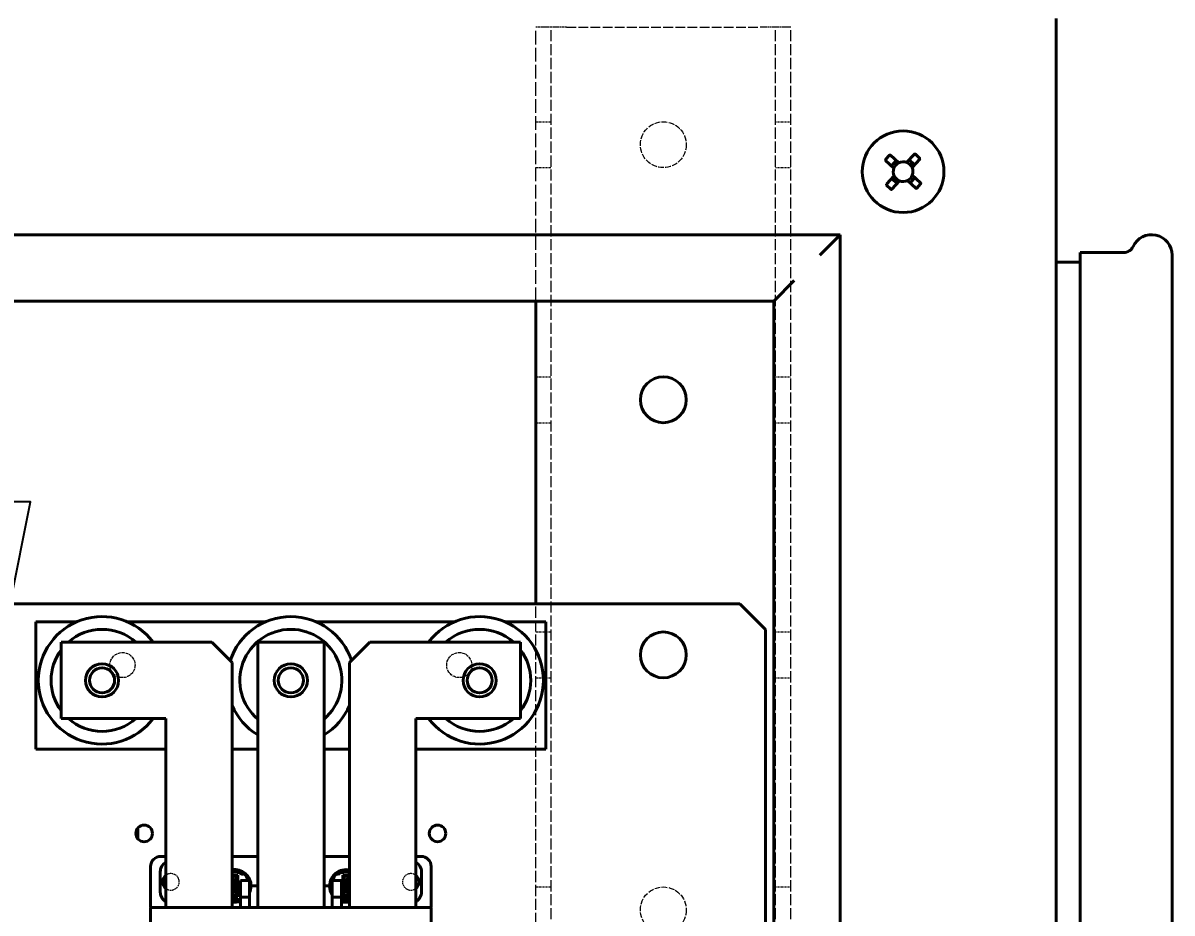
# Model space of a CAD drawing. Header units: inches. Extents: x 6934 to 18973, y 4254 to 7629.
# Drawn here: x 15712 to 15937.2, y 5479.2 to 5653.7 of the extents above; entities that cross this region are included whole.
import ezdxf

# ---------------------------------------------------------------- set-up
doc = ezdxf.new("R2010")
doc.units = ezdxf.units.IN
doc.header["$MEASUREMENT"] = 0
doc.linetypes.add('POWER SUPPLY CASE INLINER1$0$DASHED', pattern=[0.2067, 0.1654, -0.0413])
for name, color, linetype, lineweight, true_color in [('POWER SUPPLY CASE INLINER1$0$가려진 것(ISO)', 2, 'POWER SUPPLY CASE INLINER1$0$DASHED', 18, 0xffff00), ('POWER SUPPLY CASE INLINER1$0$가시적인 것(ISO)', 3, 'Continuous', 40, 0x00ff00), ('POWER SUPPLY CASE INLINER1$0$기호(ISO)', 5, 'Continuous', 25, 0x0000ff)]:
    doc.layers.add(name, color=color, linetype=linetype, lineweight=lineweight, true_color=true_color)
doc.styles.add('POWER SUPPLY CASE INLINER1$0$부품번호텍스트_PSTEK_POSCO', font='isocp.shx')

# ---------------------------------------------------------------- blocks, each defined once
blk = doc.blocks.new('POWER SUPPLY CASE INLINER1$0$품번기호6')
at = {"layer": 'POWER SUPPLY CASE INLINER1$0$기호(ISO)', "color": 7}
for p, q in [((487.636, 163.229), (487.636, 188.696)), ((487.136, 163.229), (487.636, 160.729)), ((488.136, 163.229), (487.136, 163.229)), ((487.636, 163.229), (487.636, 160.729)), ((487.636, 160.729), (488.136, 163.229))]:
    blk.add_line(p, q, dxfattribs=at)
at = {"layer": 'POWER SUPPLY CASE INLINER1$0$기호(ISO)', "color": 7, "flags": 128}
blk.add_lwpolyline([(487.136, 163.229), (487.636, 160.729), (488.136, 163.229), (487.136, 163.229)], dxfattribs=at)
at = {"layer": 'POWER SUPPLY CASE INLINER1$0$기호(ISO)'}
blk.add_circle((487.636, 196.196), 7.5, dxfattribs=at)
at = {"layer": 'POWER SUPPLY CASE INLINER1$0$기호(ISO)', "color": 7}
blk.add_solid([(487.136, 163.229), (487.636, 160.729), (488.136, 163.229), (487.136, 163.229)], dxfattribs=at)
at = {"layer": 'POWER SUPPLY CASE INLINER1$0$기호(ISO)', "color": 7, "insert": (487.636, 196.22), "char_height": 5, "attachment_point": 5, "style": 'POWER SUPPLY CASE INLINER1$0$부품번호텍스트_PSTEK_POSCO'}
blk.add_mtext('3', dxfattribs=at)
blk = doc.blocks.new('POWER SUPPLY CASE INLINER1')
at = {"layer": 'POWER SUPPLY CASE INLINER1$0$가려진 것(ISO)', "ltscale": 2.243818}
for p, q in [((4010.09, 1398.83), (4004.09, 1398.83)), ((4054.09, 1398.83), (4048.09, 1398.83))]:
    blk.add_line(p, q, dxfattribs=at)
at = {"layer": 'POWER SUPPLY CASE INLINER1$0$가려진 것(ISO)', "ltscale": 16.222181}
blk.add_line((4004.09, 1345.18), (4004.09, 1398.83), dxfattribs=at)
at = {"layer": 'POWER SUPPLY CASE INLINER1$0$가려진 것(ISO)', "ltscale": 13.215807}
for p, q in [((4007.09, 502.83), (4007.09, 1398.83)), ((4051.09, 502.83), (4051.09, 1398.83)), ((4054.09, 502.83), (4054.09, 1398.83))]:
    blk.add_line(p, q, dxfattribs=at)
at = {"layer": 'POWER SUPPLY CASE INLINER1$0$가려진 것(ISO)', "ltscale": 11.490082}
blk.add_line((4010.09, 1398.83), (4048.09, 1398.83), dxfattribs=at)
at = {"layer": 'POWER SUPPLY CASE INLINER1$0$가려진 것(ISO)', "ltscale": 0.714161}
for p, q in [((4004.09, 1380.33), (4007.09, 1380.33)), ((4051.09, 1380.33), (4054.09, 1380.33)), ((4004.09, 1371.33), (4007.09, 1371.33)), ((4051.09, 1371.33), (4054.09, 1371.33)), ((4004.09, 1330.33), (4007.09, 1330.33)), ((4051.09, 1330.33), (4054.09, 1330.33)), ((4004.09, 1321.33), (4007.09, 1321.33)), ((4051.09, 1321.33), (4054.09, 1321.33)), ((4004.09, 1280.33), (4007.09, 1280.33)), ((4051.09, 1280.33), (4054.09, 1280.33)), ((4004.09, 1271.33), (4007.09, 1271.33)), ((4051.09, 1271.33), (4054.09, 1271.33)), ((4004.09, 1230.33), (4007.09, 1230.33)), ((4051.09, 1230.33), (4054.09, 1230.33))]:
    blk.add_line(p, q, dxfattribs=at)
at = {"layer": 'POWER SUPPLY CASE INLINER1$0$가려진 것(ISO)', "ltscale": 13.194353}
blk.add_line((4004.09, 805.83), (4004.09, 1285.83), dxfattribs=at)
at = {"layer": 'POWER SUPPLY CASE INLINER1$0$가려진 것(ISO)', "ltscale": 6.731654}
for centre in [(4029.09, 1375.83), (4029.09, 1225.83)]:
    blk.add_circle(centre, 4.5, dxfattribs=at)
at = {"layer": 'POWER SUPPLY CASE INLINER1$0$가려진 것(ISO)', "ltscale": 3.677681}
for centre in [(3923.09, 1273.83), (3989.09, 1273.83)]:
    blk.add_circle(centre, 2.46, dxfattribs=at)
at = {"layer": 'POWER SUPPLY CASE INLINER1$0$가려진 것(ISO)', "ltscale": 1.72551}
for centre, start, end in [((3932.59, 1231.33), 231.9097, 128.0903), ((3979.59, 1231.33), 51.9097, 308.0903)]:
    blk.add_arc(centre, 1.62, start, end, dxfattribs=at)
at = {"layer": 'POWER SUPPLY CASE INLINER1$0$가시적인 것(ISO)'}
for p, q in [((4106.09, 500.53), (4106.09, 1400.53)), ((4072.65, 1372.93), (4073.42, 1373.77)), ((4073.62, 1373.77), (4075.25, 1372.27)), ((4076.78, 1372.33), (4078.29, 1373.96)), ((4078.49, 1373.97), (4079.32, 1373.2)), ((4074.29, 1371.23), (4072.66, 1372.73)), ((4073.79, 1371.71), (4074.73, 1372.73)), ((4077.27, 1372.83), (4078.29, 1371.89)), ((4079.33, 1372.99), (4077.83, 1371.37)), ((4072.85, 1368.07), (4074.35, 1369.7)), ((4078.39, 1369.35), (4077.44, 1368.33)), ((4077.89, 1369.84), (4079.51, 1368.33)), ((4073.69, 1367.1), (4072.85, 1367.87)), ((4074.91, 1368.23), (4073.89, 1369.17)), ((4075.39, 1368.73), (4073.89, 1367.11)), ((4078.55, 1367.29), (4076.92, 1368.79)), ((4079.52, 1368.13), (4078.75, 1367.3)), ((4063.74, 1358.18), (3498.44, 1358.18)), ((4063.74, 1358.18), (4059.74, 1354.18)), ((4063.74, 552.88), (4063.74, 1358.18)), ((4110.79, 1354.68), (4110.79, 696.38)), ((4119.33, 1354.68), (4110.79, 1354.68)), ((4128.79, 1354.18), (4128.79, 696.88)), ((4106.09, 1352.83), (4110.79, 1352.83)), ((4054.74, 1349.18), (4050.74, 1345.18)), ((4050.74, 1345.18), (3511.44, 1345.18)), ((4004.09, 1285.83), (4004.09, 1345.18)), ((4050.74, 565.88), (4050.74, 1345.18)), ((3901.09, 1285.83), (4044.09, 1285.83)), ((4044.09, 1285.83), (4049.09, 1280.83)), ((3906.09, 1261.33), (3906.09, 1282.33)), ((3906.09, 1282.33), (3914.19, 1282.33)), ((3923.99, 1282.33), (3951.19, 1282.33)), ((3960.99, 1282.33), (3988.19, 1282.33)), ((3997.99, 1282.33), (4006.09, 1282.33)), ((4006.09, 1282.33), (4006.09, 1261.33)), ((4049.09, 1280.83), (4049.09, 810.83)), ((3911.09, 1263.33), (3911.09, 1278.33)), ((3911.09, 1278.33), (3940.59, 1278.33)), ((3940.59, 1278.33), (3944.59, 1274.33)), ((3949.59, 1226.33), (3949.59, 1278.33)), ((3949.59, 1278.33), (3962.59, 1278.33)), ((3962.59, 1278.33), (3962.59, 1226.33)), ((3971.59, 1278.33), (3967.59, 1274.33)), ((4001.09, 1278.33), (3971.59, 1278.33)), ((4001.09, 1263.33), (4001.09, 1278.33)), ((3944.59, 1274.33), (3944.59, 1226.33)), ((3967.59, 1274.33), (3967.59, 1226.33)), ((3906.09, 1261.33), (3906.09, 1257.33)), ((3931.59, 1263.33), (3911.09, 1263.33)), ((3931.59, 1226.33), (3931.59, 1263.33)), ((3980.59, 1263.33), (4001.09, 1263.33)), ((3980.59, 1226.33), (3980.59, 1263.33)), ((4006.09, 1257.33), (4006.09, 1261.33)), ((3931.59, 1257.33), (3906.09, 1257.33)), ((3949.59, 1257.33), (3944.59, 1257.33)), ((3967.59, 1257.33), (3962.59, 1257.33)), ((4006.09, 1257.33), (3980.59, 1257.33)), ((3926.09, 1241.86), (3926.09, 1239.8)), ((3928.59, 1226.33), (3928.59, 1234.33)), ((3930.59, 1236.33), (3931.59, 1236.33)), ((3944.59, 1236.33), (3949.59, 1236.33)), ((3962.59, 1236.33), (3967.59, 1236.33)), ((3980.59, 1236.33), (3981.59, 1236.33)), ((3983.59, 1234.33), (3983.59, 1226.33)), ((3930.49, 1233.33), (3930.49, 1229.33)), ((3945.69, 1232.63), (3944.59, 1232.63)), ((3944.69, 1232.43), (3944.59, 1232.53)), ((3944.69, 1232.43), (3944.69, 1231.13)), ((3945.49, 1232.43), (3944.69, 1232.43)), ((3945.09, 1230.53), (3944.69, 1232.43)), ((3945.09, 1230.53), (3945.49, 1232.43)), ((3945.49, 1232.43), (3945.69, 1232.63)), ((3945.49, 1231.13), (3945.49, 1232.43)), ((3945.69, 1231.64), (3945.69, 1232.63)), ((3947.11, 1232.73), (3947.41, 1232.73)), ((3964.56, 1232.73), (3964.87, 1232.73)), ((3966.29, 1232.63), (3966.29, 1231.64)), ((3967.49, 1232.63), (3966.29, 1232.63)), ((3966.49, 1232.43), (3966.29, 1232.63)), ((3966.49, 1232.43), (3966.49, 1231.13)), ((3967.29, 1232.43), (3966.49, 1232.43)), ((3966.89, 1230.53), (3966.49, 1232.43)), ((3966.89, 1230.53), (3967.29, 1232.43)), ((3967.29, 1232.43), (3967.49, 1232.63)), ((3967.29, 1231.13), (3967.29, 1232.43)), ((3967.49, 1231.64), (3967.49, 1232.63)), ((3981.69, 1229.33), (3981.69, 1233.33)), ((3945.09, 1230.53), (3944.59, 1230.64)), ((3945.09, 1230.53), (3944.59, 1230.43)), ((3945.09, 1230.53), (3944.69, 1228.63)), ((3944.69, 1229.93), (3944.69, 1228.63)), ((3945.09, 1230.53), (3946.19, 1230.76)), ((3945.09, 1230.53), (3946.19, 1230.3)), ((3945.09, 1230.53), (3945.49, 1228.63)), ((3945.49, 1228.63), (3945.49, 1229.93)), ((3946.19, 1230.93), (3945.69, 1230.93)), ((3945.69, 1230.13), (3946.19, 1230.13)), ((3947.99, 1231.63), (3946.19, 1231.63)), ((3946.19, 1228.33), (3946.19, 1231.63)), ((3947.99, 1228.33), (3947.99, 1231.63)), ((3948.59, 1230.53), (3949.59, 1230.53)), ((3962.59, 1230.53), (3963.39, 1230.53)), ((3964.18, 1231.01), (3964.19, 1231.01)), ((3964.18, 1230.05), (3964.19, 1230.05)), ((3964.19, 1228.33), (3964.19, 1231.63)), ((3965.99, 1231.63), (3964.19, 1231.63)), ((3965.99, 1228.33), (3965.99, 1231.63)), ((3966.29, 1230.93), (3965.99, 1230.93)), ((3966.89, 1230.53), (3965.99, 1230.72)), ((3966.89, 1230.53), (3965.99, 1230.34)), ((3965.99, 1230.13), (3966.29, 1230.13)), ((3966.89, 1230.53), (3966.49, 1228.63)), ((3966.49, 1229.93), (3966.49, 1228.63)), ((3966.89, 1230.53), (3967.59, 1230.68)), ((3966.89, 1230.53), (3967.59, 1230.38)), ((3966.89, 1230.53), (3967.29, 1228.63)), ((3967.29, 1228.63), (3967.29, 1229.93)), ((3967.59, 1230.93), (3967.49, 1230.93)), ((3967.49, 1230.13), (3967.59, 1230.13)), ((3944.69, 1228.63), (3944.59, 1228.53)), ((3944.59, 1228.43), (3945.69, 1228.43)), ((3944.69, 1228.63), (3945.49, 1228.63)), ((3945.49, 1228.63), (3945.69, 1228.43)), ((3945.69, 1228.43), (3945.69, 1229.43)), ((3947.99, 1228.33), (3946.19, 1228.33)), ((3946.19, 1226.33), (3946.19, 1228.33)), ((3947.99, 1226.33), (3947.99, 1228.33)), ((3965.99, 1228.33), (3964.19, 1228.33)), ((3964.19, 1226.33), (3964.19, 1228.33)), ((3965.99, 1226.33), (3965.99, 1228.33)), ((3966.29, 1229.43), (3966.29, 1228.43)), ((3966.49, 1228.63), (3966.29, 1228.43)), ((3966.29, 1228.43), (3967.49, 1228.43)), ((3966.49, 1228.63), (3967.29, 1228.63)), ((3967.29, 1228.63), (3967.49, 1228.43)), ((3967.49, 1228.43), (3967.49, 1229.43)), ((3928.59, 1226.03), (3928.59, 1219.83)), ((3983.29, 1226.33), (3928.89, 1226.33)), ((3983.59, 1226.03), (3983.59, 1219.83))]:
    blk.add_line(p, q, dxfattribs=at)
for centre, radius in [((4076.09, 1370.53), 8), ((4029.09, 1325.83), 4.5), ((4029.09, 1275.83), 4.5), ((3919.09, 1270.83), 3.25), ((3919.09, 1270.83), 2.46), ((3956.09, 1270.83), 3.25), ((3956.09, 1270.83), 2.46), ((3993.09, 1270.83), 3.25), ((3993.09, 1270.83), 2.46), ((3927.34, 1240.83), 1.62), ((3984.84, 1240.83), 1.62)]:
    blk.add_circle(centre, radius, dxfattribs=at)
for centre, radius, start, end in [((4073.53, 1373.67), 0.142, 47.2724, 137.2724), ((4078.39, 1373.86), 0.142, 47.2724, 137.2724), ((4072.76, 1372.83), 0.142, 137.2724, 227.2724), ((4073.8, 1371.7), 0.0142, 137.2724, 227.2724), ((4076.09, 1370.53), 1.93, 115.6877, 158.857), ((4074.74, 1372.72), 0.0142, 47.2724, 137.2724), ((4076.09, 1370.53), 1.93, 68.857, 115.6877), ((4076.09, 1370.53), 1.93, 25.6877, 68.857), ((4077.26, 1372.82), 0.0142, 47.2724, 137.2724), ((4078.28, 1371.88), 0.0142, 317.2724, 47.2724), ((4079.22, 1373.09), 0.142, 317.2724, 47.2724), ((4076.09, 1370.53), 1.93, 158.857, 205.6877), ((4076.09, 1370.53), 1.93, 205.6877, 248.857), ((4076.09, 1370.53), 1.93, 295.6877, 338.857), ((4076.09, 1370.53), 1.93, 338.857, 25.6877), ((4078.38, 1369.36), 0.0142, 317.2724, 47.2724), ((4072.95, 1367.97), 0.142, 137.2724, 227.2724), ((4073.79, 1367.2), 0.142, 227.2724, 317.2724), ((4073.9, 1369.19), 0.0142, 137.2724, 227.2724), ((4074.92, 1368.24), 0.0142, 227.2724, 317.2724), ((4076.09, 1370.53), 1.93, 248.857, 295.6877), ((4077.43, 1368.34), 0.0142, 227.2724, 317.2724), ((4078.65, 1367.4), 0.142, 227.2724, 317.2724), ((4079.42, 1368.23), 0.142, 317.2724, 47.2724), ((4124.79, 1354.18), 4, 0, 155.3757), ((4119.33, 1356.68), 2, 270, 335.3757), ((3919.09, 1270.83), 12.5, 36.8699, 323.1301), ((3956.09, 1270.83), 12.5, 18.0927, 161.9073), ((3993.09, 1270.83), 12.5, 216.8699, 143.1301), ((3919.09, 1270.83), 10, 48.5904, 131.4096), ((3956.09, 1270.83), 10, 310.5416, 229.4584), ((3993.09, 1270.83), 10, 48.5904, 131.4096), ((3919.09, 1270.83), 10, 143.1301, 216.8699), ((3993.09, 1270.83), 10, 323.1301, 36.8699), ((3956.09, 1270.83), 12.5, 203.0739, 238.6677), ((3956.09, 1270.83), 12.5, 301.3323, 336.9261), ((3919.09, 1270.83), 10, 228.5904, 311.4096), ((3993.09, 1270.83), 10, 228.5904, 311.4096), ((3930.59, 1234.33), 2, 90, 180), ((3932.59, 1233.33), 2.1, 118.4369, 180), ((3979.59, 1233.33), 2.1, 0, 61.5631), ((3981.59, 1234.33), 2, 0, 90), ((3932.59, 1231.33), 1.62, 128.0903, 231.9097), ((3945.09, 1230.53), 2.75, 55.4757, 100.4757), ((3945.09, 1230.53), 2.99, 35.3602, 54.6398), ((3945.09, 1230.53), 2.75, 23.5782, 34.5243), ((3966.89, 1230.53), 2.75, 145.4757, 156.4218), ((3966.89, 1230.53), 2.99, 125.3602, 144.6398), ((3966.89, 1230.53), 2.75, 75.2533, 124.5243), ((3979.59, 1231.33), 1.62, 308.0903, 51.9097), ((3945.09, 1230.53), 3.2, 334.9922, 359.5703), ((3966.89, 1230.53), 3.2, 180.4297, 212.4617), ((3966.89, 1230.53), 2.75, 169.0575, 190.9425), ((3932.59, 1229.33), 2.1, 180, 241.5631), ((3945.09, 1230.53), 2.75, 259.5243, 293.5782), ((3945.09, 1230.53), 3.2, 261.0107, 290.1055), ((3966.89, 1230.53), 2.75, 250.8967, 284.7467), ((3966.89, 1230.53), 3.2, 253.6652, 282.6356), ((3979.59, 1229.33), 2.1, 298.4369, 0), ((3928.89, 1226.03), 0.3, 90, 180), ((3983.29, 1226.03), 0.3, 0, 90)]:
    blk.add_arc(centre, radius, start, end, dxfattribs=at)
for centre, major_axis, ratio, start_param, end_param in [((3945.09, 1230.53), (3.2, 0), 1, 0.00015, 1.727689), ((3966.89, 1230.53), (3.2, 0), 1, 1.350263, 3.141434), ((3946.23, 1231.67), (0.393, 0.393), 0.939231, 2.387521, 3.886534), ((3946.23, 1229.39), (0.393, -0.393), 0.939231, 2.396652, 3.895664), ((3965.75, 1231.67), (-0.393, 0.393), 0.939231, 2.783847, 3.895664), ((3965.75, 1229.39), (-0.393, -0.393), 0.939231, 2.387521, 3.499338), ((3968.03, 1231.67), (0.393, 0.393), 0.939231, 2.387521, 3.006719), ((3968.03, 1229.39), (0.393, -0.393), 0.939231, 3.276467, 3.895664)]:
    blk.add_ellipse(centre, major_axis=major_axis, ratio=ratio, start_param=start_param, end_param=end_param, dxfattribs=at)
for points, weights in [([(3946.97, 1233.12), (3946.8, 1232.95), (3946.65, 1232.8)], [1.17025125092, 1.25233484819, 1.33228603951]), ([(3947.35, 1232.09), (3947.5, 1232.24), (3947.68, 1232.41)], [1.33228603951, 1.25233484819, 1.17025125092]), ([(3964.3, 1232.41), (3964.47, 1232.24), (3964.62, 1232.09)], [1.17025125093, 1.25233484816, 1.33228603946]), ([(3965.33, 1232.8), (3965.18, 1232.95), (3965.01, 1233.12)], [1.33228603951, 1.25233484819, 1.17025125092])]:
    blk.add_rational_spline(points, weights, degree=2, dxfattribs=at)
for points, knots in [([(3944.59, 1230.96), (3944.6, 1230.97), (3944.62, 1230.98), (3944.64, 1231.01), (3944.65, 1231.02), (3944.67, 1231.06), (3944.68, 1231.08), (3944.69, 1231.11), (3944.69, 1231.11), (3944.69, 1231.11)], [0.0251375, 0.0251375, 0.0251375, 0.0251375, 0.02992512, 0.02992512, 0.03600078, 0.03600078, 0.04207644, 0.04207644, 0.04275217, 0.04275217, 0.04275217, 0.04275217]), ([(3944.69, 1229.95), (3944.69, 1229.96), (3944.69, 1229.96), (3944.68, 1229.98), (3944.67, 1230), (3944.65, 1230.04), (3944.64, 1230.06), (3944.62, 1230.08), (3944.6, 1230.09), (3944.59, 1230.1)], [-0.22101525, -0.22101525, -0.22101525, -0.22101525, -0.22033952, -0.22033952, -0.21426387, -0.21426387, -0.20818821, -0.20818821, -0.20340059, -0.20340059, -0.20340059, -0.20340059]), ([(3945.49, 1231.11), (3945.49, 1231.11), (3945.49, 1231.11), (3945.49, 1231.08), (3945.5, 1231.06), (3945.52, 1231.02), (3945.53, 1231.01), (3945.56, 1230.98), (3945.58, 1230.97), (3945.62, 1230.95), (3945.64, 1230.94), (3945.66, 1230.93), (3945.66, 1230.93), (3945.67, 1230.93)], [-0.22101525, -0.22101525, -0.22101525, -0.22101525, -0.22033952, -0.22033952, -0.21426387, -0.21426387, -0.20818821, -0.20818821, -0.20211255, -0.20211255, -0.19603689, -0.19603689, -0.19536116, -0.19536116, -0.19536116, -0.19536116]), ([(3945.67, 1230.13), (3945.66, 1230.13), (3945.66, 1230.13), (3945.64, 1230.13), (3945.62, 1230.12), (3945.58, 1230.1), (3945.56, 1230.09), (3945.53, 1230.06), (3945.52, 1230.04), (3945.5, 1230), (3945.49, 1229.98), (3945.49, 1229.96), (3945.49, 1229.96), (3945.49, 1229.95)], [0.01709808, 0.01709808, 0.01709808, 0.01709808, 0.01777381, 0.01777381, 0.02384946, 0.02384946, 0.02992512, 0.02992512, 0.03600078, 0.03600078, 0.04207644, 0.04207644, 0.04275217, 0.04275217, 0.04275217, 0.04275217]), ([(3948.59, 1230.53), (3948.55, 1230.53), (3948.51, 1230.53), (3948.47, 1230.53), (3948.44, 1230.53), (3948.4, 1230.53), (3948.38, 1230.53), (3948.35, 1230.52), (3948.33, 1230.52), (3948.31, 1230.52), (3948.3, 1230.51), (3948.29, 1230.51), (3948.29, 1230.51)], [0, 0, 0, 0, 0.25, 0.25, 0.25, 0.5, 0.5, 0.5, 0.75, 0.75, 0.75, 1, 1, 1, 1]), ([(3963.69, 1230.51), (3963.69, 1230.51), (3963.68, 1230.51), (3963.66, 1230.52), (3963.65, 1230.52), (3963.63, 1230.52), (3963.6, 1230.53), (3963.57, 1230.53), (3963.54, 1230.53), (3963.5, 1230.53), (3963.47, 1230.53), (3963.43, 1230.53), (3963.39, 1230.53)], [0, 0, 0, 0, 0.25, 0.25, 0.25, 0.5, 0.5, 0.5, 0.75, 0.75, 0.75, 1, 1, 1, 1]), ([(3966.31, 1230.93), (3966.31, 1230.93), (3966.31, 1230.93), (3966.34, 1230.94), (3966.36, 1230.95), (3966.39, 1230.97), (3966.41, 1230.98), (3966.44, 1231.01), (3966.45, 1231.02), (3966.47, 1231.06), (3966.48, 1231.08), (3966.49, 1231.11), (3966.49, 1231.11), (3966.49, 1231.11)], [0.01709808, 0.01709808, 0.01709808, 0.01709808, 0.01777381, 0.01777381, 0.02384946, 0.02384946, 0.02992512, 0.02992512, 0.03600078, 0.03600078, 0.04207644, 0.04207644, 0.04275217, 0.04275217, 0.04275217, 0.04275217]), ([(3966.49, 1229.95), (3966.49, 1229.96), (3966.49, 1229.96), (3966.48, 1229.98), (3966.47, 1230), (3966.45, 1230.04), (3966.44, 1230.06), (3966.41, 1230.09), (3966.39, 1230.1), (3966.36, 1230.12), (3966.34, 1230.13), (3966.31, 1230.13), (3966.31, 1230.13), (3966.31, 1230.13)], [-0.22101525, -0.22101525, -0.22101525, -0.22101525, -0.22033952, -0.22033952, -0.21426387, -0.21426387, -0.20818821, -0.20818821, -0.20211255, -0.20211255, -0.19603689, -0.19603689, -0.19536116, -0.19536116, -0.19536116, -0.19536116]), ([(3967.29, 1231.11), (3967.29, 1231.11), (3967.29, 1231.11), (3967.29, 1231.08), (3967.3, 1231.06), (3967.32, 1231.02), (3967.33, 1231.01), (3967.36, 1230.98), (3967.38, 1230.97), (3967.42, 1230.95), (3967.44, 1230.94), (3967.46, 1230.93), (3967.46, 1230.93), (3967.47, 1230.93)], [-0.22101525, -0.22101525, -0.22101525, -0.22101525, -0.22033952, -0.22033952, -0.21426387, -0.21426387, -0.20818821, -0.20818821, -0.20211255, -0.20211255, -0.19603689, -0.19603689, -0.19536116, -0.19536116, -0.19536116, -0.19536116]), ([(3967.47, 1230.13), (3967.46, 1230.13), (3967.46, 1230.13), (3967.44, 1230.13), (3967.42, 1230.12), (3967.38, 1230.1), (3967.36, 1230.09), (3967.33, 1230.06), (3967.32, 1230.04), (3967.3, 1230), (3967.29, 1229.98), (3967.29, 1229.96), (3967.29, 1229.96), (3967.29, 1229.95)], [0.01709808, 0.01709808, 0.01709808, 0.01709808, 0.01777381, 0.01777381, 0.02384946, 0.02384946, 0.02992512, 0.02992512, 0.03600078, 0.03600078, 0.04207644, 0.04207644, 0.04275217, 0.04275217, 0.04275217, 0.04275217])]:
    blk.add_open_spline(points, degree=3, knots=knots, dxfattribs=at)
for points in [[(3944.69, 1231.11), (3944.69, 1231.12), (3944.69, 1231.13), (3944.69, 1231.13)], [(3944.69, 1229.95), (3944.69, 1229.95), (3944.69, 1229.94), (3944.69, 1229.93)], [(3945.49, 1231.11), (3945.49, 1231.12), (3945.49, 1231.13), (3945.49, 1231.13)], [(3945.49, 1229.95), (3945.49, 1229.95), (3945.49, 1229.94), (3945.49, 1229.93)], [(3945.67, 1230.93), (3945.67, 1230.93), (3945.68, 1230.93), (3945.69, 1230.93)], [(3945.67, 1230.13), (3945.67, 1230.13), (3945.68, 1230.13), (3945.69, 1230.13)], [(3948.29, 1230.51), (3948.29, 1230.51), (3948.29, 1230.52), (3948.29, 1230.53), (3948.29, 1230.53)], [(3963.69, 1230.53), (3963.69, 1230.53), (3963.69, 1230.52), (3963.69, 1230.51), (3963.69, 1230.51)], [(3966.31, 1230.93), (3966.3, 1230.93), (3966.29, 1230.93), (3966.29, 1230.93)], [(3966.31, 1230.13), (3966.3, 1230.13), (3966.29, 1230.13), (3966.29, 1230.13)], [(3966.49, 1231.11), (3966.49, 1231.12), (3966.49, 1231.13), (3966.49, 1231.13)], [(3966.49, 1229.95), (3966.49, 1229.95), (3966.49, 1229.94), (3966.49, 1229.93)], [(3967.29, 1231.11), (3967.29, 1231.12), (3967.29, 1231.13), (3967.29, 1231.13)], [(3967.29, 1229.95), (3967.29, 1229.95), (3967.29, 1229.94), (3967.29, 1229.93)], [(3967.47, 1230.93), (3967.47, 1230.93), (3967.48, 1230.93), (3967.49, 1230.93)], [(3967.47, 1230.13), (3967.47, 1230.13), (3967.48, 1230.13), (3967.49, 1230.13)]]:
    blk.add_open_spline(points, degree=3, dxfattribs=at)
at = {"layer": 'POWER SUPPLY CASE INLINER1$0$기호(ISO)', "xscale": 8, "yscale": 8, "zscale": 8}
blk.add_blockref('POWER SUPPLY CASE INLINER1$0$품번기호6', (0, 0), dxfattribs=at)

msp = doc.modelspace()

# ---------------------------------------------------------------- block references
msp.add_blockref('POWER SUPPLY CASE INLINER1', (11808.399, 4254.001))

doc.saveas('drawing.dxf')
